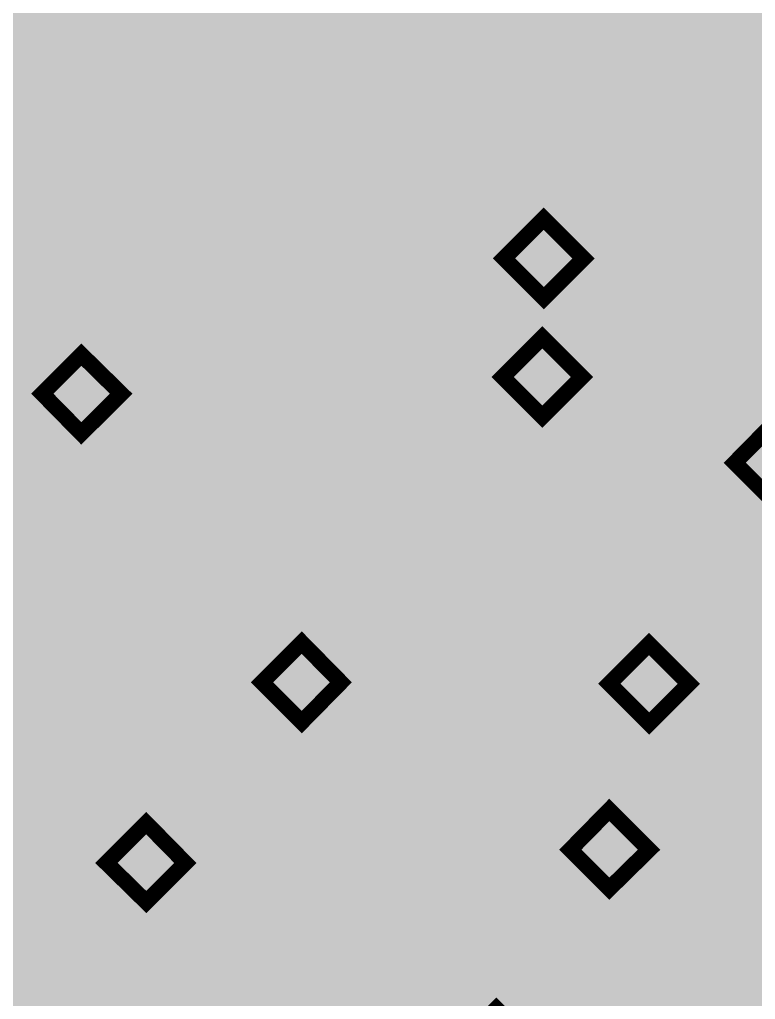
# Model space of a CAD drawing. Header units: millimetres. Extents: x 92 to 588, y 96 to 434.
# Drawn here: x 471.83 to 490.44, y 353.57 to 378.36 of the extents above; entities that cross this region are included whole.
import ezdxf

# ---------------------------------------------------------------- set-up
doc = ezdxf.new("R2010")
doc.units = ezdxf.units.MM
doc.layers.add('H', color=7, linetype='Continuous')
doc.layers.add('P', color=7, linetype='Continuous')

msp = doc.modelspace()

# ---------------------------------------------------------------- hatches: boundary and pattern name
at = {"layer": 'H', "linetype": 'Continuous'}
for points in [[(291.162, 223.903), (291.162, 433.788), (588.166, 433.788), (588.166, 223.903), (291.162, 223.903)], [(479.422, 373.145), (479.334, 373.163), (479.175, 373.181), (479.104, 373.216), (479.034, 373.251), (478.91, 373.339), (478.857, 373.392), (478.787, 373.463), (478.681, 373.657), (478.646, 373.763), (478.61, 373.886), (478.575, 374.168), (478.575, 374.345), (478.575, 374.503), (478.61, 374.803), (478.646, 374.944), (478.681, 375.086), (478.787, 375.315), (478.857, 375.421), (478.928, 375.509), (479.104, 375.668), (479.21, 375.721), (479.334, 375.773), (479.581, 375.826), (479.722, 375.844), (479.81, 375.844), (479.88, 375.826), (479.969, 375.826), (480.022, 375.809), (480.022, 375.474), (479.951, 375.491), (479.863, 375.527), (479.775, 375.544), (479.686, 375.544), (479.598, 375.544), (479.457, 375.509), (479.316, 375.456), (479.21, 375.368), (479.157, 375.315), (479.104, 375.262), (479.034, 375.138), (478.981, 374.962), (478.928, 374.786), (478.928, 374.68), (479.034, 374.486), (478.928, 374.433), (478.928, 374.398), (478.91, 374.362), (478.91, 374.133), (478.946, 373.921), (478.963, 373.833), (478.999, 373.745), (479.069, 373.622), (479.104, 373.586), (479.175, 373.516), (479.245, 373.463), (479.334, 373.445), (479.422, 373.428), (479.528, 373.445), (479.651, 373.498), (479.722, 373.551), (479.757, 373.586), (479.792, 373.622), (479.845, 373.71), (479.88, 373.886), (479.898, 374.027), (479.898, 374.115), (479.863, 374.239), (479.845, 374.292), (479.828, 374.345), (479.757, 374.451), (479.722, 374.486), (479.686, 374.503), (479.598, 374.539), (479.563, 374.556), (479.475, 374.574), (479.387, 374.574), (479.263, 374.574), (479.157, 374.539), (479.034, 374.486), (478.928, 374.68), (479.051, 374.75), (479.175, 374.803), (479.245, 374.839), (479.387, 374.856), (479.457, 374.856), (479.598, 374.856), (479.722, 374.821), (479.775, 374.803), (479.898, 374.75), (479.969, 374.698), (480.039, 374.645), (480.145, 374.503), (480.18, 374.433), (480.198, 374.345), (480.233, 374.151), (480.251, 374.045), (480.233, 373.939), (480.216, 373.763), (480.145, 373.586), (480.057, 373.463), (480.004, 373.392), (479.933, 373.339), (479.81, 373.251), (479.739, 373.216), (479.669, 373.181), (479.51, 373.163), (479.422, 373.145)], [(480.551, 373.198), (480.551, 373.569), (480.727, 373.727), (480.886, 373.886), (481.027, 374.027), (481.186, 374.186), (481.327, 374.345), (481.521, 374.609), (481.574, 374.715), (481.627, 374.803), (481.68, 375.015), (481.697, 375.121), (481.68, 375.227), (481.662, 375.297), (481.644, 375.35), (481.591, 375.403), (481.556, 375.438), (481.503, 375.491), (481.415, 375.527), (481.345, 375.544), (481.239, 375.544), (481.15, 375.544), (481.062, 375.527), (480.974, 375.491), (480.886, 375.456), (480.798, 375.438), (480.745, 375.385), (480.674, 375.35), (480.621, 375.315), (480.604, 375.685), (480.727, 375.738), (480.904, 375.791), (481.009, 375.809), (481.186, 375.844), (481.274, 375.844), (481.362, 375.844), (481.521, 375.826), (481.662, 375.773), (481.785, 375.703), (481.838, 375.65), (481.891, 375.597), (481.962, 375.491), (482.015, 375.368), (482.032, 375.209), (482.05, 375.138), (482.032, 374.98), (482.015, 374.856), (481.962, 374.733), (481.909, 374.609), (481.838, 374.503), (481.75, 374.398), (481.662, 374.274), (481.556, 374.168), (481.397, 373.992), (481.203, 373.798), (481.009, 373.622), (480.886, 373.498), (482.156, 373.498), (482.156, 373.198), (480.551, 373.198)], [(483.796, 373.198), (483.796, 373.463), (484.273, 373.463), (484.273, 375.209), (483.796, 375.209), (483.796, 375.438), (483.937, 375.438), (484.131, 375.474), (484.202, 375.509), (484.22, 375.527), (484.273, 375.597), (484.325, 375.703), (484.343, 375.791), (484.608, 375.791), (484.608, 373.463), (485.066, 373.463), (485.066, 373.198), (483.796, 373.198)], [(486.566, 373.198), (486.566, 374.098), (486.566, 374.38), (486.566, 375.385), (485.701, 374.38), (486.566, 374.38), (486.566, 374.098), (485.437, 374.098), (485.437, 374.451), (486.583, 375.791), (486.901, 375.791), (486.901, 374.38), (487.218, 374.38), (487.218, 374.098), (486.901, 374.098), (486.901, 373.198), (486.566, 373.198)], [(482.65, 373.198), (482.65, 373.71), (483.055, 373.71), (483.055, 373.198), (482.65, 373.198)], [(485.084, 371.311), (484.079, 372.316), (485.084, 373.322), (486.089, 372.316), (485.084, 371.311)], [(489.035, 370.023), (488.876, 370.058), (488.806, 370.076), (488.735, 370.111), (488.594, 370.2), (488.541, 370.253), (488.488, 370.323), (488.382, 370.517), (488.33, 370.623), (488.294, 370.746), (488.259, 371.046), (488.259, 371.381), (488.294, 371.681), (488.33, 371.822), (488.365, 371.946), (488.471, 372.193), (488.541, 372.299), (488.612, 372.387), (488.806, 372.546), (488.912, 372.598), (489.017, 372.651), (489.282, 372.704), (489.423, 372.704), (489.511, 372.704), (489.582, 372.704), (489.652, 372.687), (489.705, 372.669), (489.705, 372.334), (489.652, 372.369), (489.564, 372.387), (489.476, 372.404), (489.37, 372.404), (489.3, 372.404), (489.141, 372.387), (489.017, 372.334), (488.894, 372.246), (488.859, 372.193), (488.806, 372.14), (488.718, 371.999), (488.665, 371.84), (488.629, 371.646), (488.612, 371.54), (488.735, 371.364), (488.612, 371.293), (488.612, 371.258), (488.612, 371.187), (488.612, 371.134), (488.612, 371.011), (488.647, 370.782), (488.665, 370.693), (488.682, 370.623), (488.753, 370.499), (488.788, 370.447), (488.876, 370.376), (488.947, 370.341), (489.035, 370.305), (489.123, 370.305), (489.211, 370.305), (489.353, 370.358), (489.423, 370.411), (489.458, 370.447), (489.494, 370.499), (489.529, 370.588), (489.582, 370.764), (489.582, 370.905), (489.582, 370.976), (489.564, 371.117), (489.547, 371.17), (489.529, 371.223), (489.458, 371.311), (489.405, 371.346), (489.37, 371.381), (489.3, 371.417), (489.247, 371.417), (489.176, 371.434), (489.07, 371.434), (488.965, 371.434), (488.841, 371.399), (488.735, 371.364), (488.612, 371.54), (488.735, 371.628), (488.876, 371.681), (488.929, 371.699), (489.07, 371.717), (489.159, 371.734), (489.3, 371.717), (489.423, 371.699), (489.476, 371.681), (489.6, 371.611), (489.652, 371.575), (489.723, 371.523), (489.829, 371.381), (489.864, 371.293), (489.899, 371.223), (489.935, 371.029), (489.935, 370.905), (489.935, 370.817), (489.899, 370.623), (489.864, 370.552), (489.829, 370.464), (489.741, 370.323), (489.688, 370.27), (489.635, 370.2), (489.511, 370.111), (489.441, 370.076), (489.353, 370.058), (489.194, 370.023), (489.035, 370.023)], [(472.119, 369.776), (472.119, 370.041), (472.578, 370.041), (472.578, 371.769), (472.119, 371.769), (472.119, 371.999), (472.243, 372.016), (472.437, 372.052), (472.507, 372.087), (472.543, 372.105), (472.578, 372.158), (472.631, 372.263), (472.649, 372.369), (472.913, 372.369), (472.913, 370.041), (473.372, 370.041), (473.372, 369.776), (472.119, 369.776)], [(474.06, 369.776), (474.06, 370.041), (474.536, 370.041), (474.536, 371.769), (474.06, 371.769), (474.06, 371.999), (474.183, 372.016), (474.377, 372.052), (474.448, 372.087), (474.483, 372.105), (474.536, 372.158), (474.589, 372.263), (474.589, 372.369), (474.853, 372.369), (474.853, 370.041), (475.312, 370.041), (475.312, 369.776), (474.06, 369.776)], [(485.049, 368.312), (484.043, 369.318), (485.049, 370.323), (486.054, 369.318), (485.049, 368.312)], [(473.389, 367.889), (472.402, 368.894), (473.389, 369.882), (474.395, 368.894), (473.389, 367.889)], [(477.076, 366.919), (476.917, 366.954), (476.847, 366.972), (476.776, 367.007), (476.653, 367.095), (476.6, 367.148), (476.529, 367.219), (476.423, 367.413), (476.388, 367.536), (476.353, 367.642), (476.317, 367.942), (476.317, 368.101), (476.317, 368.277), (476.353, 368.577), (476.388, 368.718), (476.423, 368.841), (476.529, 369.088), (476.6, 369.194), (476.67, 369.282), (476.847, 369.441), (476.952, 369.494), (477.076, 369.547), (477.323, 369.6), (477.464, 369.6), (477.552, 369.6), (477.64, 369.6), (477.711, 369.582), (477.764, 369.565), (477.764, 369.229), (477.693, 369.265), (477.623, 369.282), (477.517, 369.3), (477.429, 369.3), (477.34, 369.3), (477.199, 369.282), (477.076, 369.229), (476.952, 369.141), (476.9, 369.088), (476.864, 369.035), (476.776, 368.894), (476.723, 368.736), (476.688, 368.542), (476.67, 368.436), (476.776, 368.259), (476.67, 368.189), (476.67, 368.153), (476.67, 368.118), (476.67, 367.907), (476.688, 367.677), (476.723, 367.607), (476.741, 367.518), (476.811, 367.395), (476.847, 367.342), (476.917, 367.272), (477.005, 367.236), (477.076, 367.201), (477.164, 367.201), (477.27, 367.201), (477.393, 367.254), (477.482, 367.307), (477.499, 367.342), (477.535, 367.395), (477.587, 367.483), (477.64, 367.66), (477.64, 367.801), (477.64, 367.871), (477.623, 368.012), (477.57, 368.118), (477.499, 368.206), (477.464, 368.242), (477.429, 368.277), (477.34, 368.312), (477.305, 368.312), (477.217, 368.33), (477.129, 368.33), (477.005, 368.33), (476.9, 368.295), (476.776, 368.259), (476.67, 368.436), (476.794, 368.524), (476.917, 368.577), (476.988, 368.594), (477.129, 368.612), (477.199, 368.63), (477.358, 368.612), (477.464, 368.594), (477.535, 368.577), (477.64, 368.506), (477.711, 368.471), (477.781, 368.418), (477.887, 368.277), (477.923, 368.189), (477.958, 368.118), (477.993, 367.924), (477.993, 367.818), (477.993, 367.713), (477.958, 367.536), (477.923, 367.448), (477.887, 367.36), (477.799, 367.219), (477.746, 367.166), (477.693, 367.095), (477.552, 367.007), (477.482, 366.972), (477.411, 366.954), (477.252, 366.919), (477.076, 366.919)], [(478.293, 366.972), (478.293, 367.342), (478.469, 367.501), (478.628, 367.642), (478.769, 367.801), (478.928, 367.959), (479.069, 368.118), (479.263, 368.383), (479.334, 368.471), (479.369, 368.577), (479.422, 368.771), (479.44, 368.877), (479.422, 368.983), (479.404, 369.071), (479.387, 369.106), (479.334, 369.177), (479.316, 369.212), (479.245, 369.247), (479.175, 369.282), (479.087, 369.3), (478.999, 369.318), (478.893, 369.3), (478.805, 369.282), (478.716, 369.265), (478.628, 369.229), (478.558, 369.194), (478.487, 369.159), (478.416, 369.124), (478.381, 369.088), (478.364, 369.459), (478.469, 369.512), (478.646, 369.565), (478.752, 369.582), (478.928, 369.6), (479.016, 369.618), (479.104, 369.6), (479.263, 369.582), (479.404, 369.529), (479.528, 369.459), (479.581, 369.423), (479.634, 369.371), (479.704, 369.247), (479.757, 369.124), (479.792, 368.983), (479.792, 368.894), (479.775, 368.753), (479.757, 368.612), (479.704, 368.489), (479.651, 368.383), (479.581, 368.277), (479.492, 368.153), (479.404, 368.048), (479.316, 367.942), (479.14, 367.765), (478.946, 367.571), (478.752, 367.395), (478.628, 367.272), (479.898, 367.272), (479.898, 366.972), (478.293, 366.972)], [(482.121, 366.919), (482.121, 367.201), (482.191, 367.201), (482.315, 367.236), (482.368, 367.272), (482.403, 367.307), (482.491, 367.413), (482.509, 367.483), (482.526, 367.536), (482.562, 367.713), (482.579, 367.801), (482.597, 368.012), (482.597, 368.524), (482.579, 368.718), (482.562, 368.824), (482.526, 368.983), (482.509, 369.053), (482.473, 369.124), (482.403, 369.212), (482.368, 369.247), (482.315, 369.282), (482.191, 369.318), (482.121, 369.318), (482.05, 369.318), (481.944, 369.282), (481.891, 369.247), (481.838, 369.212), (481.768, 369.106), (481.75, 369.053), (481.715, 368.983), (481.68, 368.806), (481.68, 368.718), (481.662, 368.506), (481.662, 368.259), (481.662, 368.012), (481.68, 367.801), (481.68, 367.713), (481.715, 367.554), (481.75, 367.483), (481.768, 367.413), (481.838, 367.307), (481.891, 367.272), (481.927, 367.236), (482.05, 367.201), (482.121, 367.201), (482.121, 366.919), (482.032, 366.919), (481.838, 366.954), (481.68, 367.042), (481.556, 367.166), (481.503, 367.254), (481.45, 367.342), (481.38, 367.554), (481.327, 367.801), (481.309, 368.101), (481.309, 368.259), (481.309, 368.436), (481.327, 368.736), (481.38, 368.983), (481.45, 369.194), (481.503, 369.282), (481.556, 369.353), (481.68, 369.476), (481.838, 369.565), (482.032, 369.6), (482.121, 369.6), (482.226, 369.6), (482.42, 369.565), (482.579, 369.476), (482.703, 369.353), (482.756, 369.265), (482.809, 369.194), (482.879, 368.983), (482.932, 368.718), (482.95, 368.436), (482.95, 368.101), (482.932, 367.801), (482.879, 367.536), (482.809, 367.324), (482.756, 367.236), (482.703, 367.166), (482.579, 367.042), (482.42, 366.954), (482.226, 366.919), (482.121, 366.919)], [(484.026, 366.919), (483.867, 366.954), (483.796, 366.972), (483.726, 367.007), (483.585, 367.095), (483.532, 367.148), (483.479, 367.219), (483.373, 367.413), (483.32, 367.536), (483.285, 367.642), (483.25, 367.942), (483.25, 368.101), (483.25, 368.277), (483.285, 368.577), (483.32, 368.718), (483.355, 368.841), (483.461, 369.088), (483.532, 369.194), (483.602, 369.282), (483.796, 369.441), (483.902, 369.494), (484.008, 369.547), (484.273, 369.6), (484.414, 369.6), (484.502, 369.6), (484.572, 369.6), (484.643, 369.582), (484.696, 369.565), (484.696, 369.229), (484.643, 369.265), (484.555, 369.282), (484.467, 369.3), (484.361, 369.3), (484.29, 369.3), (484.131, 369.282), (484.008, 369.229), (483.902, 369.141), (483.849, 369.088), (483.796, 369.035), (483.708, 368.894), (483.655, 368.736), (483.62, 368.542), (483.602, 368.436), (483.726, 368.259), (483.602, 368.189), (483.602, 368.153), (483.602, 368.118), (483.602, 367.907), (483.638, 367.677), (483.655, 367.607), (483.673, 367.518), (483.743, 367.395), (483.779, 367.342), (483.867, 367.272), (483.937, 367.236), (484.026, 367.201), (484.114, 367.201), (484.202, 367.201), (484.343, 367.254), (484.414, 367.307), (484.449, 367.342), (484.484, 367.395), (484.52, 367.483), (484.572, 367.66), (484.572, 367.801), (484.572, 367.871), (484.555, 368.012), (484.52, 368.118), (484.449, 368.206), (484.396, 368.242), (484.361, 368.277), (484.29, 368.312), (484.237, 368.312), (484.167, 368.33), (484.061, 368.33), (483.955, 368.33), (483.832, 368.295), (483.726, 368.259), (483.602, 368.436), (483.726, 368.524), (483.867, 368.577), (483.92, 368.594), (484.061, 368.612), (484.149, 368.63), (484.29, 368.612), (484.414, 368.594), (484.467, 368.577), (484.59, 368.506), (484.643, 368.471), (484.714, 368.418), (484.819, 368.277), (484.855, 368.189), (484.89, 368.118), (484.925, 367.924), (484.925, 367.818), (484.925, 367.713), (484.89, 367.536), (484.855, 367.448), (484.819, 367.36), (484.731, 367.219), (484.678, 367.166), (484.625, 367.095), (484.502, 367.007), (484.431, 366.972), (484.361, 366.954), (484.184, 366.919), (484.026, 366.919)], [(490.905, 366.16), (489.917, 367.148), (490.905, 368.153), (491.91, 367.148), (490.905, 366.16)], [(480.392, 366.972), (480.392, 367.466), (480.798, 367.466), (480.798, 366.972), (480.392, 366.972)], [(473.213, 362.421), (473.054, 362.456), (472.984, 362.491), (472.913, 362.509), (472.772, 362.597), (472.719, 362.668), (472.666, 362.738), (472.56, 362.915), (472.507, 363.038), (472.472, 363.162), (472.437, 363.444), (472.437, 363.779), (472.472, 364.079), (472.507, 364.22), (472.543, 364.361), (472.649, 364.59), (472.719, 364.696), (472.79, 364.784), (472.984, 364.943), (473.09, 364.996), (473.195, 365.049), (473.46, 365.102), (473.601, 365.12), (473.689, 365.12), (473.76, 365.102), (473.83, 365.102), (473.883, 365.084), (473.883, 364.749), (473.83, 364.767), (473.742, 364.784), (473.654, 364.82), (473.548, 364.82), (473.478, 364.82), (473.319, 364.784), (473.195, 364.732), (473.072, 364.643), (473.037, 364.59), (472.984, 364.538), (472.895, 364.396), (472.843, 364.238), (472.807, 364.061), (472.79, 363.955), (472.913, 363.761), (472.79, 363.708), (472.79, 363.673), (472.79, 363.585), (472.79, 363.55), (472.79, 363.409), (472.825, 363.197), (472.843, 363.109), (472.86, 363.021), (472.931, 362.897), (472.966, 362.862), (473.054, 362.791), (473.125, 362.738), (473.213, 362.721), (473.301, 362.703), (473.389, 362.721), (473.53, 362.774), (473.601, 362.827), (473.636, 362.862), (473.672, 362.897), (473.707, 362.985), (473.76, 363.162), (473.76, 363.303), (473.76, 363.391), (473.742, 363.514), (473.725, 363.567), (473.707, 363.62), (473.636, 363.708), (473.583, 363.761), (473.548, 363.779), (473.478, 363.814), (473.425, 363.832), (473.354, 363.85), (473.248, 363.85), (473.142, 363.832), (473.019, 363.814), (472.913, 363.761), (472.79, 363.955), (472.913, 364.026), (473.054, 364.079), (473.107, 364.114), (473.248, 364.132), (473.336, 364.132), (473.478, 364.132), (473.601, 364.097), (473.654, 364.079), (473.777, 364.026), (473.83, 363.973), (473.901, 363.92), (474.007, 363.779), (474.042, 363.708), (474.077, 363.62), (474.113, 363.426), (474.113, 363.32), (474.113, 363.215), (474.077, 363.038), (474.042, 362.95), (474.007, 362.862), (473.919, 362.721), (473.866, 362.668), (473.813, 362.615), (473.689, 362.527), (473.619, 362.491), (473.53, 362.456), (473.372, 362.421), (473.213, 362.421)], [(475.012, 362.421), (474.818, 362.456), (474.73, 362.474), (474.554, 362.527), (474.412, 362.58), (474.412, 362.95), (474.554, 362.879), (474.73, 362.791), (474.818, 362.774), (474.995, 362.738), (475.083, 362.721), (475.206, 362.738), (475.312, 362.756), (475.347, 362.774), (475.453, 362.827), (475.488, 362.879), (475.541, 362.95), (475.594, 363.038), (475.612, 363.091), (475.63, 363.197), (475.63, 363.338), (475.594, 363.462), (475.577, 363.497), (475.559, 363.55), (475.506, 363.62), (475.471, 363.638), (475.4, 363.691), (475.294, 363.708), (475.189, 363.726), (475.083, 363.744), (474.942, 363.744), (474.942, 364.026), (475.047, 364.026), (475.153, 364.026), (475.347, 364.079), (475.435, 364.132), (475.471, 364.167), (475.524, 364.238), (475.577, 364.361), (475.577, 364.467), (475.577, 364.502), (475.559, 364.59), (475.541, 364.626), (475.524, 364.661), (475.471, 364.714), (475.435, 364.732), (475.365, 364.784), (475.294, 364.802), (475.206, 364.82), (475.118, 364.82), (475.03, 364.82), (474.942, 364.802), (474.836, 364.767), (474.748, 364.732), (474.677, 364.696), (474.606, 364.661), (474.554, 364.626), (474.501, 364.59), (474.483, 364.961), (474.606, 365.014), (474.783, 365.067), (474.871, 365.084), (475.065, 365.12), (475.153, 365.12), (475.312, 365.12), (475.453, 365.084), (475.524, 365.067), (475.647, 365.014), (475.7, 364.978), (475.753, 364.926), (475.841, 364.837), (475.876, 364.767), (475.894, 364.714), (475.929, 364.573), (475.929, 364.502), (475.912, 364.396), (475.841, 364.202), (475.788, 364.114), (475.718, 364.044), (475.541, 363.938), (475.453, 363.92), (475.524, 363.867), (475.63, 363.832), (475.718, 363.797), (475.788, 363.726), (475.841, 363.691), (475.894, 363.585), (475.929, 363.532), (475.947, 363.479), (475.982, 363.338), (475.982, 363.162), (475.947, 363.003), (475.912, 362.932), (475.876, 362.862), (475.806, 362.721), (475.753, 362.668), (475.682, 362.615), (475.559, 362.527), (475.471, 362.491), (475.4, 362.456), (475.206, 362.421), (475.012, 362.421)], [(478.064, 362.421), (477.87, 362.456), (477.781, 362.474), (477.587, 362.527), (477.446, 362.58), (477.446, 362.95), (477.605, 362.879), (477.764, 362.791), (477.87, 362.774), (478.046, 362.738), (478.134, 362.721), (478.24, 362.738), (478.346, 362.756), (478.399, 362.774), (478.487, 362.827), (478.522, 362.879), (478.593, 362.95), (478.628, 363.038), (478.646, 363.091), (478.663, 363.197), (478.663, 363.338), (478.646, 363.462), (478.628, 363.497), (478.61, 363.55), (478.558, 363.62), (478.522, 363.638), (478.434, 363.691), (478.346, 363.708), (478.24, 363.726), (478.134, 363.744), (477.975, 363.744), (477.975, 364.026), (478.099, 364.026), (478.205, 364.026), (478.399, 364.079), (478.469, 364.132), (478.505, 364.167), (478.558, 364.238), (478.61, 364.361), (478.628, 364.467), (478.628, 364.502), (478.593, 364.59), (478.558, 364.661), (478.522, 364.714), (478.487, 364.732), (478.416, 364.784), (478.346, 364.802), (478.258, 364.82), (478.17, 364.82), (478.081, 364.82), (477.975, 364.802), (477.887, 364.767), (477.799, 364.732), (477.711, 364.696), (477.658, 364.661), (477.587, 364.626), (477.552, 364.59), (477.517, 364.961), (477.658, 365.014), (477.834, 365.067), (477.923, 365.084), (478.117, 365.12), (478.205, 365.12), (478.364, 365.12), (478.505, 365.084), (478.575, 365.067), (478.681, 365.014), (478.734, 364.978), (478.805, 364.926), (478.875, 364.837), (478.91, 364.767), (478.946, 364.714), (478.963, 364.573), (478.981, 364.502), (478.963, 364.396), (478.893, 364.202), (478.84, 364.114), (478.752, 364.044), (478.593, 363.938), (478.487, 363.92), (478.575, 363.867), (478.663, 363.832), (478.752, 363.797), (478.84, 363.726), (478.875, 363.691), (478.946, 363.585), (478.981, 363.532), (478.999, 363.479), (479.016, 363.338), (479.016, 363.25), (479.016, 363.162), (478.999, 363.003), (478.963, 362.932), (478.928, 362.862), (478.84, 362.721), (478.787, 362.668), (478.734, 362.615), (478.593, 362.527), (478.522, 362.491), (478.434, 362.456), (478.258, 362.421), (478.064, 362.421)], [(479.616, 362.474), (479.616, 362.738), (480.092, 362.738), (480.092, 364.485), (479.616, 364.485), (479.616, 364.714), (479.757, 364.714), (479.951, 364.749), (480.022, 364.784), (480.092, 364.855), (480.145, 364.978), (480.163, 365.067), (480.427, 365.067), (480.427, 362.738), (480.886, 362.738), (480.886, 362.474), (479.616, 362.474)], [(476.511, 362.474), (476.511, 362.968), (476.935, 362.968), (476.935, 362.474), (476.511, 362.474)], [(478.963, 360.586), (477.958, 361.592), (478.963, 362.597), (479.951, 361.592), (478.963, 360.586)], [(487.747, 360.551), (486.742, 361.557), (487.747, 362.562), (488.753, 361.557), (487.747, 360.551)], [(486.742, 356.371), (485.754, 357.358), (486.742, 358.364), (487.747, 357.358), (486.742, 356.371)], [(475.03, 356.036), (474.024, 357.023), (475.03, 358.029), (476.018, 357.023), (475.03, 356.036)], [(487.747, 354.96), (487.659, 354.96), (487.5, 354.995), (487.43, 355.013), (487.359, 355.048), (487.236, 355.136), (487.183, 355.189), (487.112, 355.259), (487.007, 355.453), (486.971, 355.577), (486.936, 355.7), (486.901, 355.983), (486.901, 356.141), (486.901, 356.318), (486.936, 356.618), (486.971, 356.759), (487.007, 356.882), (487.112, 357.129), (487.183, 357.235), (487.254, 357.323), (487.43, 357.482), (487.536, 357.535), (487.659, 357.588), (487.906, 357.641), (488.065, 357.641), (488.135, 357.641), (488.224, 357.641), (488.294, 357.623), (488.347, 357.605), (488.347, 357.27), (488.277, 357.306), (488.206, 357.323), (488.1, 357.341), (488.012, 357.341), (487.924, 357.341), (487.783, 357.323), (487.659, 357.27), (487.536, 357.182), (487.483, 357.129), (487.448, 357.076), (487.359, 356.935), (487.306, 356.776), (487.271, 356.582), (487.254, 356.477), (487.359, 356.3), (487.254, 356.23), (487.254, 356.194), (487.254, 356.159), (487.254, 355.947), (487.271, 355.718), (487.306, 355.648), (487.324, 355.559), (487.395, 355.436), (487.43, 355.383), (487.5, 355.312), (487.589, 355.277), (487.659, 355.242), (487.747, 355.242), (487.853, 355.242), (487.977, 355.295), (488.065, 355.348), (488.1, 355.401), (488.118, 355.436), (488.171, 355.524), (488.224, 355.7), (488.224, 355.842), (488.224, 355.912), (488.206, 356.053), (488.188, 356.106), (488.153, 356.159), (488.083, 356.247), (488.047, 356.283), (488.012, 356.318), (487.941, 356.353), (487.889, 356.371), (487.8, 356.371), (487.712, 356.371), (487.589, 356.371), (487.483, 356.335), (487.359, 356.3), (487.254, 356.477), (487.377, 356.565), (487.5, 356.618), (487.571, 356.635), (487.712, 356.671), (487.783, 356.671), (487.941, 356.653), (488.047, 356.635), (488.118, 356.618), (488.224, 356.547), (488.294, 356.512), (488.365, 356.459), (488.471, 356.318), (488.506, 356.247), (488.541, 356.159), (488.576, 355.965), (488.576, 355.859), (488.576, 355.753), (488.541, 355.577), (488.471, 355.401), (488.382, 355.259), (488.33, 355.207), (488.277, 355.154), (488.135, 355.048), (488.065, 355.03), (487.994, 354.995), (487.836, 354.96), (487.747, 354.96)], [(489.564, 354.96), (489.476, 354.96), (489.282, 354.977), (489.194, 355.013), (489, 355.065), (488.859, 355.118), (488.859, 355.489), (489.017, 355.401), (489.176, 355.33), (489.282, 355.295), (489.458, 355.259), (489.547, 355.259), (489.652, 355.259), (489.758, 355.295), (489.811, 355.312), (489.899, 355.365), (489.935, 355.401), (490.005, 355.489), (490.04, 355.577), (490.058, 355.612), (490.076, 355.736), (490.076, 355.806), (490.076, 355.877), (490.058, 355.983), (490.04, 356.036), (490.023, 356.071), (489.97, 356.159), (489.935, 356.177), (489.846, 356.23), (489.758, 356.247), (489.652, 356.265), (489.388, 356.265), (489.388, 356.565), (489.511, 356.565), (489.617, 356.565), (489.811, 356.618), (489.882, 356.671), (489.917, 356.706), (489.97, 356.759), (490.023, 356.882), (490.04, 356.988), (490.04, 357.041), (490.005, 357.129), (489.988, 357.164), (489.97, 357.2), (489.935, 357.253), (489.829, 357.306), (489.758, 357.341), (489.67, 357.341), (489.582, 357.358), (489.494, 357.341), (489.388, 357.323), (489.3, 357.306), (489.211, 357.27), (489.123, 357.235), (489.07, 357.2), (489, 357.164), (488.965, 357.129), (488.929, 357.5), (489.07, 357.553), (489.247, 357.605), (489.335, 357.623), (489.529, 357.641), (489.617, 357.658), (489.776, 357.641), (489.917, 357.623), (489.988, 357.588), (490.093, 357.535), (490.146, 357.5), (490.217, 357.464), (490.287, 357.358), (490.323, 357.306), (490.358, 357.235), (490.376, 357.112), (490.393, 357.023), (490.376, 356.918), (490.305, 356.741), (490.252, 356.653), (490.164, 356.582), (490.005, 356.477), (489.899, 356.441), (489.988, 356.406), (490.076, 356.371), (490.164, 356.318), (490.252, 356.265), (490.287, 356.212), (490.358, 356.124), (490.393, 356.071), (490.411, 356), (490.429, 355.859), (490.429, 355.789), (490.429, 355.7), (490.411, 355.542), (490.376, 355.453), (490.34, 355.383), (490.252, 355.259), (490.199, 355.207), (490.146, 355.136), (490.005, 355.048), (489.935, 355.013), (489.846, 354.995), (489.67, 354.96), (489.564, 354.96)], [(475.947, 354.624), (475.788, 354.66), (475.718, 354.677), (475.647, 354.713), (475.506, 354.801), (475.453, 354.854), (475.4, 354.942), (475.294, 355.118), (475.241, 355.242), (475.206, 355.365), (475.171, 355.648), (475.171, 355.824), (475.171, 355.983), (475.206, 356.283), (475.241, 356.424), (475.277, 356.565), (475.383, 356.794), (475.453, 356.9), (475.524, 356.988), (475.718, 357.147), (475.824, 357.2), (475.929, 357.253), (476.194, 357.306), (476.335, 357.306), (476.423, 357.306), (476.494, 357.306), (476.564, 357.288), (476.617, 357.27), (476.617, 356.953), (476.547, 356.97), (476.476, 356.988), (476.388, 357.006), (476.282, 357.023), (476.212, 357.006), (476.053, 356.988), (475.929, 356.935), (475.806, 356.847), (475.771, 356.794), (475.718, 356.741), (475.63, 356.6), (475.577, 356.441), (475.541, 356.247), (475.524, 356.159), (475.647, 355.965), (475.524, 355.912), (475.524, 355.859), (475.524, 355.789), (475.524, 355.736), (475.524, 355.612), (475.541, 355.401), (475.577, 355.312), (475.594, 355.224), (475.665, 355.101), (475.7, 355.065), (475.788, 354.977), (475.859, 354.942), (475.947, 354.907), (476.035, 354.907), (476.123, 354.924), (476.265, 354.96), (476.335, 355.03), (476.37, 355.065), (476.406, 355.101), (476.441, 355.189), (476.494, 355.365), (476.494, 355.506), (476.494, 355.577), (476.476, 355.718), (476.459, 355.771), (476.423, 355.824), (476.37, 355.912), (476.317, 355.947), (476.282, 355.983), (476.212, 356.018), (476.159, 356.036), (476.07, 356.036), (475.982, 356.053), (475.876, 356.036), (475.753, 356.018), (475.647, 355.965), (475.524, 356.159), (475.647, 356.23), (475.788, 356.283), (475.841, 356.3), (475.982, 356.335), (476.07, 356.335), (476.212, 356.318), (476.335, 356.3), (476.388, 356.283), (476.511, 356.23), (476.564, 356.177), (476.635, 356.124), (476.741, 355.983), (476.776, 355.912), (476.811, 355.824), (476.847, 355.63), (476.847, 355.524), (476.847, 355.418), (476.811, 355.242), (476.776, 355.154), (476.741, 355.065), (476.653, 354.924), (476.6, 354.871), (476.547, 354.818), (476.423, 354.73), (476.353, 354.695), (476.265, 354.66), (476.106, 354.624), (475.947, 354.624)], [(478.187, 354.677), (478.187, 355.577), (478.187, 355.842), (478.187, 356.865), (477.305, 355.842), (478.187, 355.842), (478.187, 355.577), (477.041, 355.577), (477.041, 355.93), (478.205, 357.27), (478.522, 357.27), (478.522, 355.842), (478.822, 355.842), (478.822, 355.577), (478.522, 355.577), (478.522, 354.677), (478.187, 354.677)], [(480.992, 354.624), (480.992, 354.907), (481.062, 354.924), (481.168, 354.942), (481.221, 354.977), (481.274, 355.013), (481.345, 355.118), (481.362, 355.189), (481.397, 355.259), (481.433, 355.418), (481.433, 355.506), (481.45, 355.718), (481.468, 355.965), (481.45, 356.23), (481.433, 356.441), (481.433, 356.529), (481.397, 356.688), (481.362, 356.759), (481.345, 356.829), (481.274, 356.918), (481.221, 356.97), (481.168, 356.988), (481.062, 357.023), (480.992, 357.023), (480.921, 357.023), (480.798, 356.988), (480.745, 356.97), (480.71, 356.918), (480.639, 356.829), (480.604, 356.759), (480.586, 356.688), (480.551, 356.529), (480.533, 356.424), (480.515, 356.212), (480.515, 355.965), (480.515, 355.718), (480.533, 355.524), (480.533, 355.436), (480.568, 355.259), (480.604, 355.189), (480.621, 355.118), (480.71, 355.03), (480.745, 354.977), (480.798, 354.96), (480.921, 354.924), (480.992, 354.907), (480.992, 354.624), (480.886, 354.624), (480.692, 354.677), (480.533, 354.748), (480.41, 354.871), (480.357, 354.96), (480.321, 355.048), (480.233, 355.259), (480.18, 355.506), (480.163, 355.806), (480.163, 356.141), (480.18, 356.441), (480.233, 356.706), (480.321, 356.9), (480.357, 356.988), (480.41, 357.076), (480.551, 357.2), (480.71, 357.27), (480.886, 357.306), (480.992, 357.323), (481.098, 357.306), (481.274, 357.27), (481.433, 357.182), (481.556, 357.059), (481.609, 356.988), (481.662, 356.9), (481.733, 356.688), (481.785, 356.441), (481.803, 356.141), (481.821, 355.965), (481.803, 355.806), (481.785, 355.506), (481.733, 355.242), (481.662, 355.03), (481.609, 354.96), (481.556, 354.871), (481.433, 354.748), (481.274, 354.677), (481.098, 354.624), (480.992, 354.624)], [(482.526, 354.624), (482.456, 354.642), (482.368, 354.642), (482.297, 354.66), (482.297, 354.995), (482.368, 354.977), (482.456, 354.96), (482.544, 354.924), (482.65, 354.924), (482.72, 354.924), (482.879, 354.96), (483.02, 355.013), (483.126, 355.101), (483.179, 355.154), (483.232, 355.207), (483.302, 355.348), (483.355, 355.506), (483.391, 355.683), (483.391, 355.789), (483.302, 355.983), (483.408, 356.036), (483.408, 356.106), (483.408, 356.159), (483.408, 356.194), (483.408, 356.335), (483.373, 356.547), (483.355, 356.635), (483.338, 356.706), (483.267, 356.847), (483.232, 356.882), (483.179, 356.935), (483.108, 356.988), (483.073, 357.006), (482.985, 357.023), (482.897, 357.041), (482.791, 357.023), (482.667, 356.97), (482.597, 356.918), (482.562, 356.882), (482.526, 356.847), (482.473, 356.741), (482.438, 356.582), (482.438, 356.441), (482.438, 356.353), (482.456, 356.23), (482.473, 356.177), (482.491, 356.124), (482.562, 356.018), (482.615, 355.983), (482.65, 355.965), (482.72, 355.93), (482.756, 355.912), (482.844, 355.894), (482.932, 355.894), (483.055, 355.912), (483.179, 355.93), (483.302, 355.983), (483.391, 355.789), (483.267, 355.7), (483.126, 355.648), (483.073, 355.63), (482.932, 355.612), (482.861, 355.612), (482.72, 355.612), (482.597, 355.648), (482.544, 355.665), (482.42, 355.718), (482.368, 355.771), (482.297, 355.824), (482.191, 355.947), (482.156, 356.036), (482.121, 356.124), (482.085, 356.318), (482.085, 356.424), (482.085, 356.529), (482.121, 356.706), (482.138, 356.794), (482.174, 356.865), (482.262, 357.006), (482.315, 357.076), (482.385, 357.129), (482.509, 357.217), (482.579, 357.253), (482.667, 357.288), (482.826, 357.306), (482.897, 357.323), (482.985, 357.306), (483.144, 357.288), (483.232, 357.253), (483.302, 357.217), (483.426, 357.147), (483.479, 357.076), (483.532, 357.006), (483.638, 356.829), (483.69, 356.706), (483.708, 356.582), (483.761, 356.3), (483.761, 356.124), (483.761, 355.965), (483.726, 355.665), (483.69, 355.524), (483.638, 355.383), (483.532, 355.136), (483.479, 355.048), (483.391, 354.942), (483.214, 354.801), (483.108, 354.73), (483.003, 354.695), (482.738, 354.642), (482.597, 354.624), (482.526, 354.624)], [(479.245, 354.677), (479.245, 355.171), (479.669, 355.171), (479.669, 354.677), (479.245, 354.677)]]:
    msp.add_hatch(color=7, dxfattribs=at).paths.add_polyline_path(points)

# ---------------------------------------------------------------- linework, layer by layer
at = {"layer": 'P', "color": 7, "const_width": 0.4}
for points in [[(484.079, 372.316), (485.084, 371.311), (486.089, 372.316), (485.084, 373.322), (484.079, 372.316), (484.079, 372.316)], [(484.043, 369.318), (485.049, 368.312), (486.054, 369.318), (485.049, 370.323), (484.043, 369.318), (484.043, 369.318)], [(472.402, 368.894), (473.389, 367.889), (474.395, 368.894), (473.389, 369.882), (472.402, 368.894), (472.402, 368.894)], [(489.917, 367.148), (490.905, 366.16), (491.91, 367.148), (490.905, 368.153), (489.917, 367.148), (489.917, 367.148)], [(477.958, 361.592), (478.963, 360.586), (479.951, 361.592), (478.963, 362.597), (477.958, 361.592), (477.958, 361.592)], [(486.742, 361.557), (487.747, 360.551), (488.753, 361.557), (487.747, 362.562), (486.742, 361.557), (486.742, 361.557)], [(485.754, 357.358), (486.742, 356.371), (487.747, 357.358), (486.742, 358.364), (485.754, 357.358), (485.754, 357.358)], [(474.024, 357.023), (475.03, 356.036), (476.018, 357.023), (475.03, 358.029), (474.024, 357.023), (474.024, 357.023)], [(482.879, 352.331), (483.885, 351.326), (484.89, 352.331), (483.885, 353.337), (482.879, 352.331), (482.879, 352.331)]]:
    msp.add_lwpolyline(points, dxfattribs=at)

doc.saveas('drawing.dxf')
